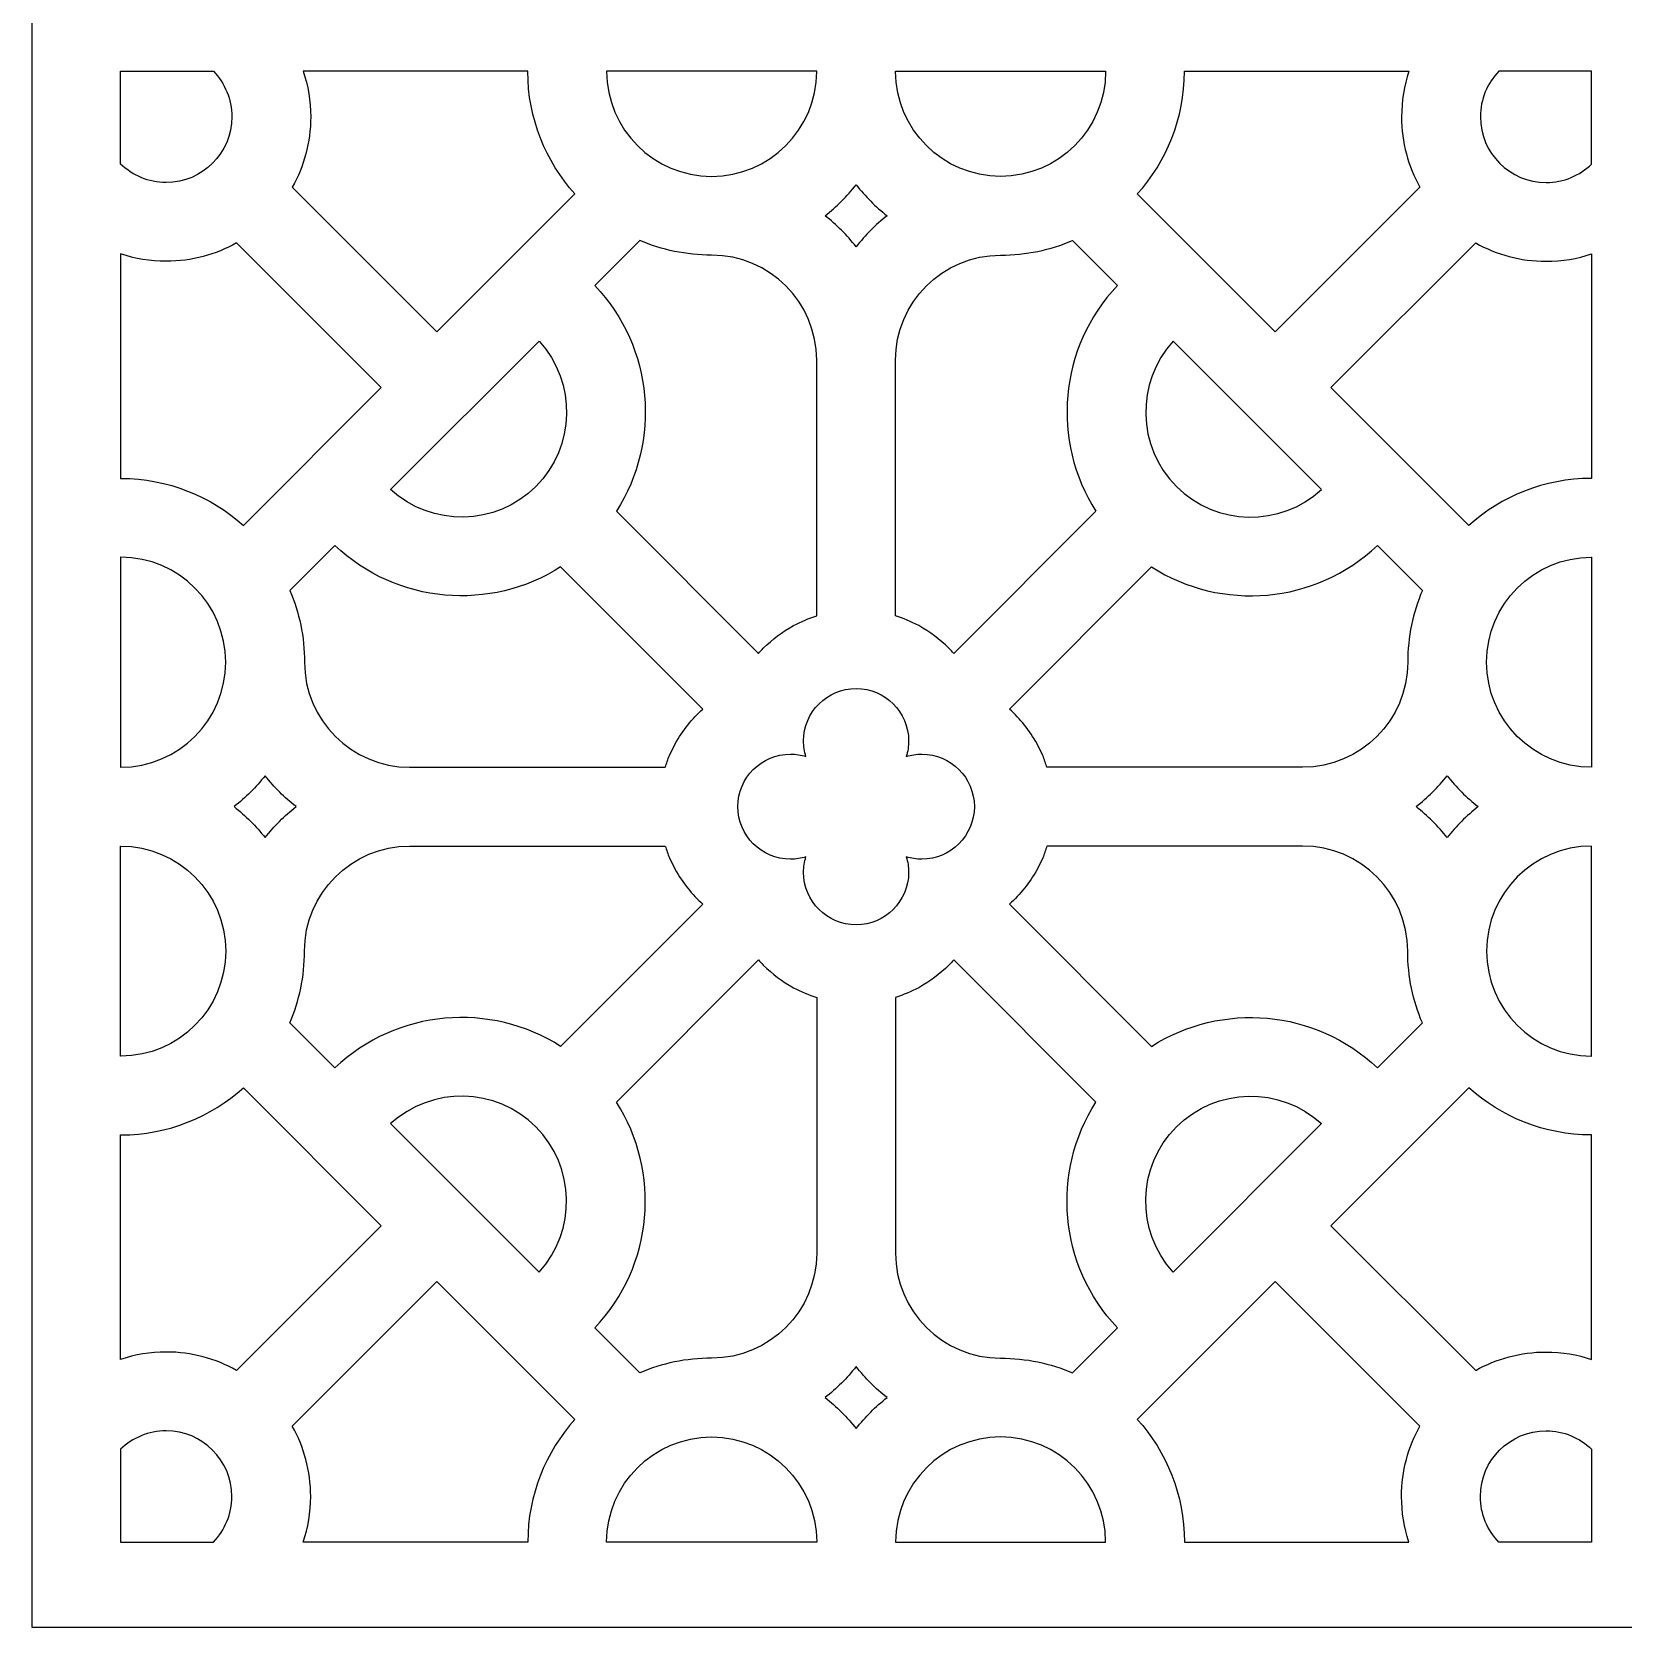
# Model space of a CAD drawing. Header units: centimetres. Extents: x -27 to -1.5, y 2.5 to 9.
# Drawn here: x -26.999 to -23.749, y 2.484 to 5.742 of the extents above; entities that cross this region are included whole.
import ezdxf

# ---------------------------------------------------------------- set-up
doc = ezdxf.new("R2010")
doc.units = ezdxf.units.CM
doc.header["$MEASUREMENT"] = 0
doc.layers.add('layer 1', color=7, linetype='Continuous')

msp = doc.modelspace()

# ---------------------------------------------------------------- linework, layer by layer
at = {"layer": 'layer 1', "color": 250}
for points, knots in [([(-26.99914, 2.48403), (-26.99914, 2.48403), (-26.99914, 9.00077), (-26.99914, 9.00077), (-26.99914, 9.00077), (-26.99914, 9.00077), (-1.49953, 9.00077), (-1.49953, 9.00077), (-1.49953, 9.00077), (-1.49953, 9.00077), (-1.49953, 2.48403), (-1.49953, 2.48403), (-1.49953, 2.48403), (-1.49953, 2.48403), (-26.99914, 2.48403), (-26.99914, 2.48403)], [0, 0, 0, 0, 0.2, 0.2, 0.2, 0.2, 0.4, 0.4, 0.4, 0.4, 0.6, 0.6, 0.6, 0.6, 1, 1, 1, 1]), ([(-26.81791, 5.47246), (-26.79377, 5.44915), (-26.76094, 5.43477), (-26.72487, 5.43477), (-26.72487, 5.43477), (-26.651, 5.43477), (-26.59076, 5.49502), (-26.59076, 5.56889), (-26.59076, 5.56889), (-26.59076, 5.60496), (-26.60513, 5.63779), (-26.62844, 5.66193), (-26.62844, 5.66193), (-26.62844, 5.66193), (-26.81791, 5.66193), (-26.81791, 5.66193), (-26.81791, 5.66193), (-26.81791, 5.66193), (-26.81791, 5.47246), (-26.81791, 5.47246)], [0, 0, 0, 0, 0.1666667, 0.1666667, 0.1666667, 0.1666667, 0.3333333, 0.3333333, 0.3333333, 0.3333333, 0.5, 0.5, 0.5, 0.5, 0.6666667, 0.6666667, 0.6666667, 0.6666667, 1, 1, 1, 1]), ([(-25.98641, 5.66193), (-25.98641, 5.66183), (-25.98641, 5.66173), (-25.98641, 5.66163), (-25.98641, 5.66163), (-25.98633, 5.5656), (-25.94988, 5.47782), (-25.89015, 5.41134), (-25.89015, 5.41134), (-25.89015, 5.41134), (-26.17184, 5.12965), (-26.17184, 5.12965), (-26.17184, 5.12965), (-26.17184, 5.12965), (-26.46735, 5.42517), (-26.46735, 5.42517), (-26.46735, 5.42517), (-26.44347, 5.46773), (-26.42982, 5.51677), (-26.42982, 5.56889), (-26.42982, 5.56889), (-26.42982, 5.60137), (-26.43513, 5.63266), (-26.44491, 5.66193), (-26.44491, 5.66193), (-26.44491, 5.66193), (-25.98641, 5.66193), (-25.98641, 5.66193)], [0, 0, 0, 0, 0.125, 0.125, 0.125, 0.125, 0.25, 0.25, 0.25, 0.25, 0.375, 0.375, 0.375, 0.375, 0.5, 0.5, 0.5, 0.5, 0.625, 0.625, 0.625, 0.625, 0.75, 0.75, 0.75, 0.75, 1, 1, 1, 1]), ([(-25.39632, 5.66193), (-25.39632, 5.66171), (-25.39633, 5.66148), (-25.39633, 5.66126), (-25.39633, 5.66126), (-25.39669, 5.54338), (-25.49294, 5.44735), (-25.6109, 5.44735), (-25.6109, 5.44735), (-25.72895, 5.44735), (-25.82525, 5.54353), (-25.82547, 5.66153), (-25.82547, 5.66153), (-25.82547, 5.66167), (-25.82548, 5.6618), (-25.82548, 5.66193), (-25.82548, 5.66193), (-25.82548, 5.66193), (-25.39632, 5.66193), (-25.39632, 5.66193)], [0, 0, 0, 0, 0.1666667, 0.1666667, 0.1666667, 0.1666667, 0.3333333, 0.3333333, 0.3333333, 0.3333333, 0.5, 0.5, 0.5, 0.5, 0.6666667, 0.6666667, 0.6666667, 0.6666667, 1, 1, 1, 1]), ([(-25.23539, 5.66193), (-25.23539, 5.66171), (-25.23538, 5.66148), (-25.23538, 5.66126), (-25.23538, 5.66126), (-25.23502, 5.54338), (-25.13877, 5.44735), (-25.02081, 5.44735), (-25.02081, 5.44735), (-24.90276, 5.44735), (-24.80645, 5.54353), (-24.80623, 5.66153), (-24.80623, 5.66153), (-24.80623, 5.66167), (-24.80623, 5.6618), (-24.80623, 5.66193), (-24.80623, 5.66193), (-24.80623, 5.66193), (-25.23539, 5.66193), (-25.23539, 5.66193)], [0, 0, 0, 0, 0.1666667, 0.1666667, 0.1666667, 0.1666667, 0.3333333, 0.3333333, 0.3333333, 0.3333333, 0.5, 0.5, 0.5, 0.5, 0.6666667, 0.6666667, 0.6666667, 0.6666667, 1, 1, 1, 1]), ([(-24.64529, 5.66193), (-24.64529, 5.66183), (-24.6453, 5.66173), (-24.6453, 5.66163), (-24.6453, 5.66163), (-24.64537, 5.5656), (-24.68182, 5.47782), (-24.74156, 5.41134), (-24.74156, 5.41134), (-24.74156, 5.41134), (-24.45987, 5.12965), (-24.45987, 5.12965), (-24.45987, 5.12965), (-24.45987, 5.12965), (-24.16436, 5.42517), (-24.16436, 5.42517), (-24.16436, 5.42517), (-24.18824, 5.46773), (-24.20189, 5.51677), (-24.20189, 5.56889), (-24.20189, 5.56889), (-24.20189, 5.60137), (-24.19657, 5.63266), (-24.1868, 5.66193), (-24.1868, 5.66193), (-24.1868, 5.66193), (-24.64529, 5.66193), (-24.64529, 5.66193)], [0, 0, 0, 0, 0.125, 0.125, 0.125, 0.125, 0.25, 0.25, 0.25, 0.25, 0.375, 0.375, 0.375, 0.375, 0.5, 0.5, 0.5, 0.5, 0.625, 0.625, 0.625, 0.625, 0.75, 0.75, 0.75, 0.75, 1, 1, 1, 1]), ([(-23.81379, 5.47246), (-23.83794, 5.44915), (-23.87076, 5.43477), (-23.90684, 5.43477), (-23.90684, 5.43477), (-23.98071, 5.43477), (-24.04095, 5.49502), (-24.04095, 5.56889), (-24.04095, 5.56889), (-24.04095, 5.60496), (-24.02657, 5.63779), (-24.00326, 5.66193), (-24.00326, 5.66193), (-24.00326, 5.66193), (-23.81379, 5.66193), (-23.81379, 5.66193), (-23.81379, 5.66193), (-23.81379, 5.66193), (-23.81379, 5.47246), (-23.81379, 5.47246)], [0, 0, 0, 0, 0.1666667, 0.1666667, 0.1666667, 0.1666667, 0.3333333, 0.3333333, 0.3333333, 0.3333333, 0.5, 0.5, 0.5, 0.5, 0.6666667, 0.6666667, 0.6666667, 0.6666667, 1, 1, 1, 1]), ([(-25.31585, 5.30367), (-25.31585, 5.30367), (-25.31585, 5.30367), (-25.31585, 5.30367), (-25.31585, 5.30367), (-25.31585, 5.30367), (-25.31585, 5.30367), (-25.31585, 5.30367), (-25.31585, 5.30367), (-25.31585, 5.30367), (-25.31585, 5.30367), (-25.31585, 5.30367), (-25.31585, 5.30367), (-25.29735, 5.32715), (-25.27613, 5.34839), (-25.25265, 5.36689), (-25.25265, 5.36689), (-25.27613, 5.38538), (-25.29735, 5.40662), (-25.31585, 5.4301), (-25.31585, 5.4301), (-25.31585, 5.4301), (-25.31585, 5.4301), (-25.31585, 5.4301), (-25.31585, 5.4301), (-25.31585, 5.4301), (-25.31585, 5.4301), (-25.31585, 5.4301), (-25.31585, 5.4301), (-25.31585, 5.4301), (-25.31585, 5.4301), (-25.31585, 5.4301), (-25.31585, 5.4301), (-25.31585, 5.4301), (-25.31585, 5.4301), (-25.31585, 5.4301), (-25.31585, 5.4301), (-25.33435, 5.40662), (-25.35558, 5.38538), (-25.37906, 5.36689), (-25.37906, 5.36689), (-25.35558, 5.34839), (-25.33436, 5.32715), (-25.31585, 5.30367), (-25.31585, 5.30367), (-25.31585, 5.30367), (-25.31585, 5.30367), (-25.31585, 5.30367)], [0, 0, 0, 0, 0.0769231, 0.0769231, 0.0769231, 0.0769231, 0.1538462, 0.1538462, 0.1538462, 0.1538462, 0.2307692, 0.2307692, 0.2307692, 0.2307692, 0.3076923, 0.3076923, 0.3076923, 0.3076923, 0.3846154, 0.3846154, 0.3846154, 0.3846154, 0.4615385, 0.4615385, 0.4615385, 0.4615385, 0.5384615, 0.5384615, 0.5384615, 0.5384615, 0.6153846, 0.6153846, 0.6153846, 0.6153846, 0.6923077, 0.6923077, 0.6923077, 0.6923077, 0.7692308, 0.7692308, 0.7692308, 0.7692308, 0.8461538, 0.8461538, 0.8461538, 0.8461538, 1, 1, 1, 1]), ([(-26.58115, 5.31137), (-26.58115, 5.31137), (-26.28564, 5.01586), (-26.28564, 5.01586), (-26.28564, 5.01586), (-26.28564, 5.01586), (-26.56733, 4.73417), (-26.56733, 4.73417), (-26.56733, 4.73417), (-26.6337, 4.7938), (-26.7213, 4.83023), (-26.81714, 4.83042), (-26.81714, 4.83042), (-26.8174, 4.83042), (-26.81766, 4.83043), (-26.81791, 4.83043), (-26.81791, 4.83043), (-26.81791, 4.83043), (-26.81791, 5.28893), (-26.81791, 5.28893), (-26.81791, 5.28893), (-26.78864, 5.27915), (-26.75736, 5.27384), (-26.72487, 5.27384), (-26.72487, 5.27384), (-26.67275, 5.27384), (-26.62372, 5.28749), (-26.58115, 5.31137)], [0, 0, 0, 0, 0.125, 0.125, 0.125, 0.125, 0.25, 0.25, 0.25, 0.25, 0.375, 0.375, 0.375, 0.375, 0.5, 0.5, 0.5, 0.5, 0.625, 0.625, 0.625, 0.625, 0.75, 0.75, 0.75, 0.75, 1, 1, 1, 1]), ([(-25.51522, 4.47303), (-25.51522, 4.47303), (-25.80547, 4.76329), (-25.80547, 4.76329), (-25.80547, 4.76329), (-25.71424, 4.90592), (-25.7289, 5.09754), (-25.8495, 5.2244), (-25.8495, 5.2244), (-25.8495, 5.2244), (-25.75757, 5.31633), (-25.75757, 5.31633), (-25.75757, 5.31633), (-25.71247, 5.29708), (-25.66289, 5.28642), (-25.6109, 5.28642), (-25.6109, 5.28642), (-25.6109, 5.28642), (-25.6109, 5.28642), (-25.6109, 5.28642), (-25.6109, 5.28642), (-25.6109, 5.28642), (-25.6109, 5.28641), (-25.6109, 5.28641), (-25.6109, 5.28641), (-25.49271, 5.28641), (-25.39632, 5.19002), (-25.39632, 5.07183), (-25.39632, 5.07183), (-25.39632, 5.07183), (-25.39632, 4.54948), (-25.39632, 4.54948), (-25.39632, 4.54948), (-25.41229, 4.54445), (-25.42783, 4.53796), (-25.44389, 4.52971), (-25.44389, 4.52971), (-25.46699, 4.5164), (-25.4862, 4.50206), (-25.50549, 4.48365), (-25.50549, 4.48365), (-25.50886, 4.48011), (-25.5121, 4.47658), (-25.51522, 4.47303)], [0, 0, 0, 0, 0.0833333, 0.0833333, 0.0833333, 0.0833333, 0.1666667, 0.1666667, 0.1666667, 0.1666667, 0.25, 0.25, 0.25, 0.25, 0.3333333, 0.3333333, 0.3333333, 0.3333333, 0.4166667, 0.4166667, 0.4166667, 0.4166667, 0.5, 0.5, 0.5, 0.5, 0.5833333, 0.5833333, 0.5833333, 0.5833333, 0.6666667, 0.6666667, 0.6666667, 0.6666667, 0.75, 0.75, 0.75, 0.75, 0.8333333, 0.8333333, 0.8333333, 0.8333333, 1, 1, 1, 1]), ([(-25.11649, 4.47303), (-25.11649, 4.47303), (-24.82623, 4.76329), (-24.82623, 4.76329), (-24.82623, 4.76329), (-24.91746, 4.90592), (-24.9028, 5.09754), (-24.78221, 5.2244), (-24.78221, 5.2244), (-24.78221, 5.2244), (-24.87414, 5.31633), (-24.87414, 5.31633), (-24.87414, 5.31633), (-24.91923, 5.29708), (-24.96882, 5.28642), (-25.02081, 5.28642), (-25.02081, 5.28642), (-25.02081, 5.28642), (-25.02081, 5.28642), (-25.02081, 5.28642), (-25.02081, 5.28642), (-25.02081, 5.28642), (-25.02081, 5.28641), (-25.02081, 5.28641), (-25.02081, 5.28641), (-25.139, 5.28641), (-25.23539, 5.19002), (-25.23539, 5.07183), (-25.23539, 5.07183), (-25.23539, 5.07183), (-25.23539, 4.54948), (-25.23539, 4.54948), (-25.23539, 4.54948), (-25.21942, 4.54445), (-25.20388, 4.53796), (-25.18782, 4.52971), (-25.18782, 4.52971), (-25.16472, 4.5164), (-25.14551, 4.50206), (-25.12622, 4.48365), (-25.12622, 4.48365), (-25.12285, 4.48011), (-25.11961, 4.47658), (-25.11649, 4.47303)], [0, 0, 0, 0, 0.0833333, 0.0833333, 0.0833333, 0.0833333, 0.1666667, 0.1666667, 0.1666667, 0.1666667, 0.25, 0.25, 0.25, 0.25, 0.3333333, 0.3333333, 0.3333333, 0.3333333, 0.4166667, 0.4166667, 0.4166667, 0.4166667, 0.5, 0.5, 0.5, 0.5, 0.5833333, 0.5833333, 0.5833333, 0.5833333, 0.6666667, 0.6666667, 0.6666667, 0.6666667, 0.75, 0.75, 0.75, 0.75, 0.8333333, 0.8333333, 0.8333333, 0.8333333, 1, 1, 1, 1]), ([(-24.05056, 5.31137), (-24.05056, 5.31137), (-24.34607, 5.01586), (-24.34607, 5.01586), (-24.34607, 5.01586), (-24.34607, 5.01586), (-24.06438, 4.73417), (-24.06438, 4.73417), (-24.06438, 4.73417), (-23.99801, 4.7938), (-23.91041, 4.83023), (-23.81456, 4.83042), (-23.81456, 4.83042), (-23.8143, 4.83042), (-23.81405, 4.83043), (-23.81379, 4.83043), (-23.81379, 4.83043), (-23.81379, 4.83043), (-23.81379, 5.28893), (-23.81379, 5.28893), (-23.81379, 5.28893), (-23.84306, 5.27915), (-23.87435, 5.27384), (-23.90684, 5.27384), (-23.90684, 5.27384), (-23.95896, 5.27384), (-24.00799, 5.28749), (-24.05056, 5.31137)], [0, 0, 0, 0, 0.125, 0.125, 0.125, 0.125, 0.25, 0.25, 0.25, 0.25, 0.375, 0.375, 0.375, 0.375, 0.5, 0.5, 0.5, 0.5, 0.625, 0.625, 0.625, 0.625, 0.75, 0.75, 0.75, 0.75, 1, 1, 1, 1]), ([(-26.26651, 4.80739), (-26.1825, 4.73052), (-26.05129, 4.73272), (-25.96999, 4.81401), (-25.96999, 4.81401), (-25.8887, 4.89531), (-25.8865, 5.02651), (-25.96337, 5.11053), (-25.96337, 5.11053), (-25.96337, 5.11053), (-26.26651, 4.80739), (-26.26651, 4.80739)], [0, 0, 0, 0, 0.25, 0.25, 0.25, 0.25, 0.5, 0.5, 0.5, 0.5, 1, 1, 1, 1]), ([(-24.36519, 4.80739), (-24.44921, 4.73052), (-24.58042, 4.73272), (-24.66171, 4.81401), (-24.66171, 4.81401), (-24.74301, 4.89531), (-24.7452, 5.02651), (-24.66833, 5.11053), (-24.66833, 5.11053), (-24.66833, 5.11053), (-24.36519, 4.80739), (-24.36519, 4.80739)], [0, 0, 0, 0, 0.25, 0.25, 0.25, 0.25, 0.5, 0.5, 0.5, 0.5, 1, 1, 1, 1]), ([(-25.91927, 4.64949), (-25.91927, 4.64949), (-25.62891, 4.35913), (-25.62891, 4.35913), (-25.62891, 4.35913), (-25.65143, 4.3388), (-25.66953, 4.31597), (-25.68569, 4.28792), (-25.68569, 4.28792), (-25.68569, 4.28792), (-25.69703, 4.26443), (-25.69703, 4.26443), (-25.69703, 4.26443), (-25.70026, 4.25627), (-25.70309, 4.24828), (-25.70554, 4.24033), (-25.70554, 4.24033), (-25.70554, 4.24033), (-26.22782, 4.24033), (-26.22782, 4.24033), (-26.22782, 4.24033), (-26.346, 4.24033), (-26.4424, 4.33673), (-26.4424, 4.45491), (-26.4424, 4.45491), (-26.4424, 4.45491), (-26.4424, 4.45491), (-26.4424, 4.45491), (-26.4424, 4.45491), (-26.4424, 4.45491), (-26.4424, 4.45492), (-26.4424, 4.45492), (-26.4424, 4.45492), (-26.4424, 4.50691), (-26.45306, 4.55649), (-26.47231, 4.60158), (-26.47231, 4.60158), (-26.47231, 4.60158), (-26.38038, 4.69352), (-26.38038, 4.69352), (-26.38038, 4.69352), (-26.25352, 4.57292), (-26.0619, 4.55826), (-25.91927, 4.64949)], [0, 0, 0, 0, 0.0833333, 0.0833333, 0.0833333, 0.0833333, 0.1666667, 0.1666667, 0.1666667, 0.1666667, 0.25, 0.25, 0.25, 0.25, 0.3333333, 0.3333333, 0.3333333, 0.3333333, 0.4166667, 0.4166667, 0.4166667, 0.4166667, 0.5, 0.5, 0.5, 0.5, 0.5833333, 0.5833333, 0.5833333, 0.5833333, 0.6666667, 0.6666667, 0.6666667, 0.6666667, 0.75, 0.75, 0.75, 0.75, 0.8333333, 0.8333333, 0.8333333, 0.8333333, 1, 1, 1, 1]), ([(-24.71243, 4.64949), (-24.71243, 4.64949), (-25.0028, 4.35913), (-25.0028, 4.35913), (-25.0028, 4.35913), (-24.98028, 4.3388), (-24.96218, 4.31597), (-24.94602, 4.28792), (-24.94602, 4.28792), (-24.94602, 4.28792), (-24.93468, 4.26443), (-24.93468, 4.26443), (-24.93468, 4.26443), (-24.93145, 4.25627), (-24.92862, 4.24828), (-24.92617, 4.24033), (-24.92617, 4.24033), (-24.92617, 4.24033), (-24.40389, 4.24033), (-24.40389, 4.24033), (-24.40389, 4.24033), (-24.2857, 4.24033), (-24.18931, 4.33673), (-24.18931, 4.45491), (-24.18931, 4.45491), (-24.18931, 4.45491), (-24.18931, 4.45491), (-24.18931, 4.45491), (-24.18931, 4.45491), (-24.18931, 4.45491), (-24.18931, 4.45492), (-24.18931, 4.45492), (-24.18931, 4.45492), (-24.18931, 4.50691), (-24.17864, 4.55649), (-24.15939, 4.60158), (-24.15939, 4.60158), (-24.15939, 4.60158), (-24.25132, 4.69352), (-24.25132, 4.69352), (-24.25132, 4.69352), (-24.37818, 4.57292), (-24.5698, 4.55826), (-24.71243, 4.64949)], [0, 0, 0, 0, 0.0833333, 0.0833333, 0.0833333, 0.0833333, 0.1666667, 0.1666667, 0.1666667, 0.1666667, 0.25, 0.25, 0.25, 0.25, 0.3333333, 0.3333333, 0.3333333, 0.3333333, 0.4166667, 0.4166667, 0.4166667, 0.4166667, 0.5, 0.5, 0.5, 0.5, 0.5833333, 0.5833333, 0.5833333, 0.5833333, 0.6666667, 0.6666667, 0.6666667, 0.6666667, 0.75, 0.75, 0.75, 0.75, 0.8333333, 0.8333333, 0.8333333, 0.8333333, 1, 1, 1, 1]), ([(-26.81791, 4.66949), (-26.81769, 4.66949), (-26.81747, 4.66949), (-26.81724, 4.66949), (-26.81724, 4.66949), (-26.69936, 4.66912), (-26.60333, 4.57288), (-26.60333, 4.45492), (-26.60333, 4.45492), (-26.60333, 4.33686), (-26.69951, 4.24056), (-26.81751, 4.24034), (-26.81751, 4.24034), (-26.81765, 4.24034), (-26.81778, 4.24034), (-26.81791, 4.24034), (-26.81791, 4.24034), (-26.81791, 4.24034), (-26.81791, 4.66949), (-26.81791, 4.66949)], [0, 0, 0, 0, 0.1666667, 0.1666667, 0.1666667, 0.1666667, 0.3333333, 0.3333333, 0.3333333, 0.3333333, 0.5, 0.5, 0.5, 0.5, 0.6666667, 0.6666667, 0.6666667, 0.6666667, 1, 1, 1, 1]), ([(-23.81379, 4.66949), (-23.81402, 4.66949), (-23.81424, 4.66949), (-23.81446, 4.66949), (-23.81446, 4.66949), (-23.93234, 4.66912), (-24.02837, 4.57288), (-24.02837, 4.45492), (-24.02837, 4.45492), (-24.02837, 4.33686), (-23.9322, 4.24056), (-23.81419, 4.24034), (-23.81419, 4.24034), (-23.81406, 4.24034), (-23.81392, 4.24034), (-23.81379, 4.24034), (-23.81379, 4.24034), (-23.81379, 4.24034), (-23.81379, 4.66949), (-23.81379, 4.66949)], [0, 0, 0, 0, 0.1666667, 0.1666667, 0.1666667, 0.1666667, 0.3333333, 0.3333333, 0.3333333, 0.3333333, 0.5, 0.5, 0.5, 0.5, 0.6666667, 0.6666667, 0.6666667, 0.6666667, 1, 1, 1, 1]), ([(-25.31585, 3.91844), (-25.25676, 3.91844), (-25.20856, 3.96664), (-25.20856, 4.02573), (-25.20856, 4.02573), (-25.20856, 4.03673), (-25.21024, 4.04735), (-25.21334, 4.05735), (-25.21334, 4.05735), (-25.20333, 4.05425), (-25.19271, 4.05258), (-25.18171, 4.05258), (-25.18171, 4.05258), (-25.12262, 4.05258), (-25.07442, 4.10077), (-25.07442, 4.15987), (-25.07442, 4.15987), (-25.07442, 4.15987), (-25.07442, 4.15987), (-25.07442, 4.15987), (-25.07442, 4.15987), (-25.07442, 4.15987), (-25.07442, 4.15987), (-25.07442, 4.15987), (-25.07442, 4.15987), (-25.07442, 4.15987), (-25.07442, 4.15988), (-25.07442, 4.15988), (-25.07442, 4.15988), (-25.07442, 4.21897), (-25.12262, 4.26717), (-25.18171, 4.26717), (-25.18171, 4.26717), (-25.19271, 4.26717), (-25.20333, 4.26549), (-25.21334, 4.26239), (-25.21334, 4.26239), (-25.21024, 4.2724), (-25.20856, 4.28302), (-25.20856, 4.29401), (-25.20856, 4.29401), (-25.20856, 4.3531), (-25.25676, 4.4013), (-25.31585, 4.4013), (-25.31585, 4.4013), (-25.31585, 4.4013), (-25.31585, 4.4013), (-25.31585, 4.4013), (-25.31585, 4.4013), (-25.37494, 4.4013), (-25.42314, 4.3531), (-25.42314, 4.29401), (-25.42314, 4.29401), (-25.42314, 4.28302), (-25.42147, 4.2724), (-25.41837, 4.26239), (-25.41837, 4.26239), (-25.42837, 4.26549), (-25.439, 4.26717), (-25.44999, 4.26717), (-25.44999, 4.26717), (-25.50909, 4.26717), (-25.55728, 4.21897), (-25.55728, 4.15988), (-25.55728, 4.15988), (-25.55728, 4.15988), (-25.55728, 4.15987), (-25.55728, 4.15987), (-25.55728, 4.15987), (-25.55728, 4.15987), (-25.55728, 4.15987), (-25.55728, 4.15987), (-25.55728, 4.15987), (-25.55728, 4.15987), (-25.55728, 4.15987), (-25.55728, 4.15987), (-25.55728, 4.15987), (-25.55728, 4.10077), (-25.50909, 4.05258), (-25.44999, 4.05258), (-25.44999, 4.05258), (-25.439, 4.05258), (-25.42837, 4.05425), (-25.41837, 4.05735), (-25.41837, 4.05735), (-25.42147, 4.04735), (-25.42314, 4.03673), (-25.42314, 4.02573), (-25.42314, 4.02573), (-25.42314, 3.96664), (-25.37494, 3.91844), (-25.31585, 3.91844), (-25.31585, 3.91844), (-25.31585, 3.91844), (-25.31585, 3.91844), (-25.31585, 3.91844)], [0, 0, 0, 0, 0.04, 0.04, 0.04, 0.04, 0.08, 0.08, 0.08, 0.08, 0.12, 0.12, 0.12, 0.12, 0.16, 0.16, 0.16, 0.16, 0.2, 0.2, 0.2, 0.2, 0.24, 0.24, 0.24, 0.24, 0.28, 0.28, 0.28, 0.28, 0.32, 0.32, 0.32, 0.32, 0.36, 0.36, 0.36, 0.36, 0.4, 0.4, 0.4, 0.4, 0.44, 0.44, 0.44, 0.44, 0.48, 0.48, 0.48, 0.48, 0.52, 0.52, 0.52, 0.52, 0.56, 0.56, 0.56, 0.56, 0.6, 0.6, 0.6, 0.6, 0.64, 0.64, 0.64, 0.64, 0.68, 0.68, 0.68, 0.68, 0.72, 0.72, 0.72, 0.72, 0.76, 0.76, 0.76, 0.76, 0.8, 0.8, 0.8, 0.8, 0.84, 0.84, 0.84, 0.84, 0.88, 0.88, 0.88, 0.88, 0.92, 0.92, 0.92, 0.92, 1, 1, 1, 1]), ([(-26.58607, 4.15987), (-26.58607, 4.15987), (-26.58607, 4.15987), (-26.58607, 4.15987), (-26.58607, 4.15987), (-26.58607, 4.15987), (-26.58607, 4.15987), (-26.58607, 4.15987), (-26.58607, 4.15987), (-26.58607, 4.15987), (-26.58607, 4.15987), (-26.58607, 4.15987), (-26.58607, 4.15987), (-26.5626, 4.17837), (-26.54136, 4.1996), (-26.52286, 4.22307), (-26.52286, 4.22307), (-26.50437, 4.1996), (-26.48314, 4.17837), (-26.45967, 4.15987), (-26.45967, 4.15987), (-26.45967, 4.15987), (-26.45966, 4.15987), (-26.45966, 4.15987), (-26.45966, 4.15987), (-26.45966, 4.15987), (-26.45966, 4.15987), (-26.45966, 4.15987), (-26.45966, 4.15987), (-26.45966, 4.15987), (-26.45966, 4.15987), (-26.45966, 4.15987), (-26.45966, 4.15987), (-26.45966, 4.15987), (-26.45967, 4.15987), (-26.45967, 4.15987), (-26.45967, 4.15987), (-26.48314, 4.14137), (-26.50437, 4.12015), (-26.52286, 4.09667), (-26.52286, 4.09667), (-26.54136, 4.12015), (-26.5626, 4.14137), (-26.58607, 4.15987), (-26.58607, 4.15987), (-26.58607, 4.15987), (-26.58607, 4.15987), (-26.58607, 4.15987)], [0, 0, 0, 0, 0.0769231, 0.0769231, 0.0769231, 0.0769231, 0.1538462, 0.1538462, 0.1538462, 0.1538462, 0.2307692, 0.2307692, 0.2307692, 0.2307692, 0.3076923, 0.3076923, 0.3076923, 0.3076923, 0.3846154, 0.3846154, 0.3846154, 0.3846154, 0.4615385, 0.4615385, 0.4615385, 0.4615385, 0.5384615, 0.5384615, 0.5384615, 0.5384615, 0.6153846, 0.6153846, 0.6153846, 0.6153846, 0.6923077, 0.6923077, 0.6923077, 0.6923077, 0.7692308, 0.7692308, 0.7692308, 0.7692308, 0.8461538, 0.8461538, 0.8461538, 0.8461538, 1, 1, 1, 1]), ([(-24.04563, 4.15987), (-24.04563, 4.15987), (-24.04563, 4.15987), (-24.04563, 4.15987), (-24.04563, 4.15987), (-24.04563, 4.15987), (-24.04563, 4.15987), (-24.04563, 4.15987), (-24.04563, 4.15987), (-24.04563, 4.15987), (-24.04563, 4.15987), (-24.04563, 4.15987), (-24.04563, 4.15987), (-24.06911, 4.17837), (-24.09034, 4.1996), (-24.10884, 4.22307), (-24.10884, 4.22307), (-24.12734, 4.1996), (-24.14857, 4.17837), (-24.17204, 4.15987), (-24.17204, 4.15987), (-24.17204, 4.15987), (-24.17204, 4.15987), (-24.17204, 4.15987), (-24.17204, 4.15987), (-24.17204, 4.15987), (-24.17204, 4.15987), (-24.17204, 4.15987), (-24.17204, 4.15987), (-24.17204, 4.15987), (-24.17204, 4.15987), (-24.17204, 4.15987), (-24.17204, 4.15987), (-24.17204, 4.15987), (-24.17204, 4.15987), (-24.17204, 4.15987), (-24.17204, 4.15987), (-24.14857, 4.14137), (-24.12734, 4.12015), (-24.10884, 4.09667), (-24.10884, 4.09667), (-24.09034, 4.12015), (-24.06911, 4.14137), (-24.04563, 4.15987), (-24.04563, 4.15987), (-24.04563, 4.15987), (-24.04563, 4.15987), (-24.04563, 4.15987)], [0, 0, 0, 0, 0.0769231, 0.0769231, 0.0769231, 0.0769231, 0.1538462, 0.1538462, 0.1538462, 0.1538462, 0.2307692, 0.2307692, 0.2307692, 0.2307692, 0.3076923, 0.3076923, 0.3076923, 0.3076923, 0.3846154, 0.3846154, 0.3846154, 0.3846154, 0.4615385, 0.4615385, 0.4615385, 0.4615385, 0.5384615, 0.5384615, 0.5384615, 0.5384615, 0.6153846, 0.6153846, 0.6153846, 0.6153846, 0.6923077, 0.6923077, 0.6923077, 0.6923077, 0.7692308, 0.7692308, 0.7692308, 0.7692308, 0.8461538, 0.8461538, 0.8461538, 0.8461538, 1, 1, 1, 1]), ([(-26.81791, 3.65025), (-26.81769, 3.65025), (-26.81747, 3.65026), (-26.81724, 3.65026), (-26.81724, 3.65026), (-26.69936, 3.65062), (-26.60333, 3.74686), (-26.60333, 3.86483), (-26.60333, 3.86483), (-26.60333, 3.98288), (-26.69951, 4.07918), (-26.81751, 4.0794), (-26.81751, 4.0794), (-26.81765, 4.0794), (-26.81778, 4.07941), (-26.81791, 4.07941), (-26.81791, 4.07941), (-26.81791, 4.07941), (-26.81791, 3.65025), (-26.81791, 3.65025)], [0, 0, 0, 0, 0.1666667, 0.1666667, 0.1666667, 0.1666667, 0.3333333, 0.3333333, 0.3333333, 0.3333333, 0.5, 0.5, 0.5, 0.5, 0.6666667, 0.6666667, 0.6666667, 0.6666667, 1, 1, 1, 1]), ([(-25.91927, 3.67025), (-25.91927, 3.67025), (-25.62891, 3.96062), (-25.62891, 3.96062), (-25.62891, 3.96062), (-25.65143, 3.98094), (-25.66953, 4.00378), (-25.68569, 4.03183), (-25.68569, 4.03183), (-25.68569, 4.03183), (-25.69703, 4.05531), (-25.69703, 4.05531), (-25.69703, 4.05531), (-25.70026, 4.06347), (-25.70309, 4.07146), (-25.70554, 4.07941), (-25.70554, 4.07941), (-25.70554, 4.07941), (-26.22782, 4.07941), (-26.22782, 4.07941), (-26.22782, 4.07941), (-26.346, 4.07941), (-26.4424, 3.98301), (-26.4424, 3.86483), (-26.4424, 3.86483), (-26.4424, 3.86483), (-26.4424, 3.86483), (-26.4424, 3.86483), (-26.4424, 3.86483), (-26.4424, 3.86483), (-26.4424, 3.86483), (-26.4424, 3.86483), (-26.4424, 3.86483), (-26.4424, 3.81283), (-26.45306, 3.76325), (-26.47231, 3.71816), (-26.47231, 3.71816), (-26.47231, 3.71816), (-26.38038, 3.62623), (-26.38038, 3.62623), (-26.38038, 3.62623), (-26.25352, 3.74682), (-26.0619, 3.76148), (-25.91927, 3.67025)], [0, 0, 0, 0, 0.0833333, 0.0833333, 0.0833333, 0.0833333, 0.1666667, 0.1666667, 0.1666667, 0.1666667, 0.25, 0.25, 0.25, 0.25, 0.3333333, 0.3333333, 0.3333333, 0.3333333, 0.4166667, 0.4166667, 0.4166667, 0.4166667, 0.5, 0.5, 0.5, 0.5, 0.5833333, 0.5833333, 0.5833333, 0.5833333, 0.6666667, 0.6666667, 0.6666667, 0.6666667, 0.75, 0.75, 0.75, 0.75, 0.8333333, 0.8333333, 0.8333333, 0.8333333, 1, 1, 1, 1]), ([(-24.71243, 3.67025), (-24.71243, 3.67025), (-25.0028, 3.96062), (-25.0028, 3.96062), (-25.0028, 3.96062), (-24.98028, 3.98094), (-24.96218, 4.00378), (-24.94602, 4.03183), (-24.94602, 4.03183), (-24.94602, 4.03183), (-24.93468, 4.05531), (-24.93468, 4.05531), (-24.93468, 4.05531), (-24.93145, 4.06347), (-24.92862, 4.07146), (-24.92617, 4.07941), (-24.92617, 4.07941), (-24.92617, 4.07941), (-24.40389, 4.07941), (-24.40389, 4.07941), (-24.40389, 4.07941), (-24.2857, 4.07941), (-24.18931, 3.98301), (-24.18931, 3.86483), (-24.18931, 3.86483), (-24.18931, 3.86483), (-24.18931, 3.86483), (-24.18931, 3.86483), (-24.18931, 3.86483), (-24.18931, 3.86483), (-24.18931, 3.86483), (-24.18931, 3.86483), (-24.18931, 3.86483), (-24.18931, 3.81283), (-24.17864, 3.76325), (-24.15939, 3.71816), (-24.15939, 3.71816), (-24.15939, 3.71816), (-24.25132, 3.62623), (-24.25132, 3.62623), (-24.25132, 3.62623), (-24.37818, 3.74682), (-24.5698, 3.76148), (-24.71243, 3.67025)], [0, 0, 0, 0, 0.0833333, 0.0833333, 0.0833333, 0.0833333, 0.1666667, 0.1666667, 0.1666667, 0.1666667, 0.25, 0.25, 0.25, 0.25, 0.3333333, 0.3333333, 0.3333333, 0.3333333, 0.4166667, 0.4166667, 0.4166667, 0.4166667, 0.5, 0.5, 0.5, 0.5, 0.5833333, 0.5833333, 0.5833333, 0.5833333, 0.6666667, 0.6666667, 0.6666667, 0.6666667, 0.75, 0.75, 0.75, 0.75, 0.8333333, 0.8333333, 0.8333333, 0.8333333, 1, 1, 1, 1]), ([(-23.81379, 3.65025), (-23.81402, 3.65025), (-23.81424, 3.65026), (-23.81446, 3.65026), (-23.81446, 3.65026), (-23.93234, 3.65062), (-24.02837, 3.74686), (-24.02837, 3.86483), (-24.02837, 3.86483), (-24.02837, 3.98288), (-23.9322, 4.07918), (-23.81419, 4.0794), (-23.81419, 4.0794), (-23.81406, 4.0794), (-23.81392, 4.07941), (-23.81379, 4.07941), (-23.81379, 4.07941), (-23.81379, 4.07941), (-23.81379, 3.65025), (-23.81379, 3.65025)], [0, 0, 0, 0, 0.1666667, 0.1666667, 0.1666667, 0.1666667, 0.3333333, 0.3333333, 0.3333333, 0.3333333, 0.5, 0.5, 0.5, 0.5, 0.6666667, 0.6666667, 0.6666667, 0.6666667, 1, 1, 1, 1]), ([(-25.51522, 3.84671), (-25.51522, 3.84671), (-25.80547, 3.55645), (-25.80547, 3.55645), (-25.80547, 3.55645), (-25.71424, 3.41382), (-25.7289, 3.2222), (-25.8495, 3.09534), (-25.8495, 3.09534), (-25.8495, 3.09534), (-25.75757, 3.00341), (-25.75757, 3.00341), (-25.75757, 3.00341), (-25.71247, 3.02266), (-25.66289, 3.03332), (-25.6109, 3.03332), (-25.6109, 3.03332), (-25.6109, 3.03332), (-25.6109, 3.03332), (-25.6109, 3.03332), (-25.6109, 3.03332), (-25.6109, 3.03332), (-25.6109, 3.03333), (-25.6109, 3.03333), (-25.6109, 3.03333), (-25.49271, 3.03333), (-25.39632, 3.12972), (-25.39632, 3.24791), (-25.39632, 3.24791), (-25.39632, 3.24791), (-25.39632, 3.77027), (-25.39632, 3.77027), (-25.39632, 3.77027), (-25.41229, 3.7753), (-25.42783, 3.78179), (-25.44389, 3.79003), (-25.44389, 3.79003), (-25.46699, 3.80334), (-25.4862, 3.81768), (-25.50549, 3.8361), (-25.50549, 3.8361), (-25.50886, 3.83963), (-25.5121, 3.84316), (-25.51522, 3.84671)], [0, 0, 0, 0, 0.0833333, 0.0833333, 0.0833333, 0.0833333, 0.1666667, 0.1666667, 0.1666667, 0.1666667, 0.25, 0.25, 0.25, 0.25, 0.3333333, 0.3333333, 0.3333333, 0.3333333, 0.4166667, 0.4166667, 0.4166667, 0.4166667, 0.5, 0.5, 0.5, 0.5, 0.5833333, 0.5833333, 0.5833333, 0.5833333, 0.6666667, 0.6666667, 0.6666667, 0.6666667, 0.75, 0.75, 0.75, 0.75, 0.8333333, 0.8333333, 0.8333333, 0.8333333, 1, 1, 1, 1]), ([(-25.11649, 3.84671), (-25.11649, 3.84671), (-24.82623, 3.55645), (-24.82623, 3.55645), (-24.82623, 3.55645), (-24.91746, 3.41382), (-24.9028, 3.2222), (-24.78221, 3.09534), (-24.78221, 3.09534), (-24.78221, 3.09534), (-24.87414, 3.00341), (-24.87414, 3.00341), (-24.87414, 3.00341), (-24.91923, 3.02266), (-24.96882, 3.03332), (-25.02081, 3.03332), (-25.02081, 3.03332), (-25.02081, 3.03332), (-25.02081, 3.03332), (-25.02081, 3.03332), (-25.02081, 3.03332), (-25.02081, 3.03332), (-25.02081, 3.03333), (-25.02081, 3.03333), (-25.02081, 3.03333), (-25.139, 3.03333), (-25.23539, 3.12972), (-25.23539, 3.24791), (-25.23539, 3.24791), (-25.23539, 3.24791), (-25.23539, 3.77027), (-25.23539, 3.77027), (-25.23539, 3.77027), (-25.21942, 3.7753), (-25.20388, 3.78179), (-25.18782, 3.79003), (-25.18782, 3.79003), (-25.16472, 3.80334), (-25.14551, 3.81768), (-25.12622, 3.8361), (-25.12622, 3.8361), (-25.12285, 3.83963), (-25.11961, 3.84316), (-25.11649, 3.84671)], [0, 0, 0, 0, 0.0833333, 0.0833333, 0.0833333, 0.0833333, 0.1666667, 0.1666667, 0.1666667, 0.1666667, 0.25, 0.25, 0.25, 0.25, 0.3333333, 0.3333333, 0.3333333, 0.3333333, 0.4166667, 0.4166667, 0.4166667, 0.4166667, 0.5, 0.5, 0.5, 0.5, 0.5833333, 0.5833333, 0.5833333, 0.5833333, 0.6666667, 0.6666667, 0.6666667, 0.6666667, 0.75, 0.75, 0.75, 0.75, 0.8333333, 0.8333333, 0.8333333, 0.8333333, 1, 1, 1, 1]), ([(-26.58115, 3.00837), (-26.58115, 3.00837), (-26.28564, 3.30389), (-26.28564, 3.30389), (-26.28564, 3.30389), (-26.28564, 3.30389), (-26.56733, 3.58558), (-26.56733, 3.58558), (-26.56733, 3.58558), (-26.6337, 3.52595), (-26.7213, 3.48952), (-26.81714, 3.48932), (-26.81714, 3.48932), (-26.8174, 3.48932), (-26.81766, 3.48931), (-26.81791, 3.48931), (-26.81791, 3.48931), (-26.81791, 3.48931), (-26.81791, 3.03082), (-26.81791, 3.03082), (-26.81791, 3.03082), (-26.78864, 3.04059), (-26.75736, 3.04591), (-26.72487, 3.04591), (-26.72487, 3.04591), (-26.67275, 3.04591), (-26.62372, 3.03226), (-26.58115, 3.00837)], [0, 0, 0, 0, 0.125, 0.125, 0.125, 0.125, 0.25, 0.25, 0.25, 0.25, 0.375, 0.375, 0.375, 0.375, 0.5, 0.5, 0.5, 0.5, 0.625, 0.625, 0.625, 0.625, 0.75, 0.75, 0.75, 0.75, 1, 1, 1, 1]), ([(-26.26651, 3.51236), (-26.1825, 3.58922), (-26.05129, 3.58702), (-25.96999, 3.50573), (-25.96999, 3.50573), (-25.8887, 3.42443), (-25.8865, 3.29323), (-25.96337, 3.20922), (-25.96337, 3.20922), (-25.96337, 3.20922), (-26.26651, 3.51236), (-26.26651, 3.51236)], [0, 0, 0, 0, 0.25, 0.25, 0.25, 0.25, 0.5, 0.5, 0.5, 0.5, 1, 1, 1, 1]), ([(-24.36519, 3.51236), (-24.44921, 3.58922), (-24.58042, 3.58702), (-24.66171, 3.50573), (-24.66171, 3.50573), (-24.74301, 3.42443), (-24.7452, 3.29323), (-24.66833, 3.20922), (-24.66833, 3.20922), (-24.66833, 3.20922), (-24.36519, 3.51236), (-24.36519, 3.51236)], [0, 0, 0, 0, 0.25, 0.25, 0.25, 0.25, 0.5, 0.5, 0.5, 0.5, 1, 1, 1, 1]), ([(-24.05056, 3.00837), (-24.05056, 3.00837), (-24.34607, 3.30389), (-24.34607, 3.30389), (-24.34607, 3.30389), (-24.34607, 3.30389), (-24.06438, 3.58558), (-24.06438, 3.58558), (-24.06438, 3.58558), (-23.99801, 3.52595), (-23.91041, 3.48952), (-23.81456, 3.48932), (-23.81456, 3.48932), (-23.8143, 3.48932), (-23.81405, 3.48931), (-23.81379, 3.48931), (-23.81379, 3.48931), (-23.81379, 3.48931), (-23.81379, 3.03082), (-23.81379, 3.03082), (-23.81379, 3.03082), (-23.84306, 3.04059), (-23.87435, 3.04591), (-23.90684, 3.04591), (-23.90684, 3.04591), (-23.95896, 3.04591), (-24.00799, 3.03226), (-24.05056, 3.00837)], [0, 0, 0, 0, 0.125, 0.125, 0.125, 0.125, 0.25, 0.25, 0.25, 0.25, 0.375, 0.375, 0.375, 0.375, 0.5, 0.5, 0.5, 0.5, 0.625, 0.625, 0.625, 0.625, 0.75, 0.75, 0.75, 0.75, 1, 1, 1, 1]), ([(-25.98641, 2.65781), (-25.98641, 2.65791), (-25.98641, 2.65801), (-25.98641, 2.65811), (-25.98641, 2.65811), (-25.98633, 2.75414), (-25.94988, 2.84192), (-25.89015, 2.9084), (-25.89015, 2.9084), (-25.89015, 2.9084), (-26.17184, 3.19009), (-26.17184, 3.19009), (-26.17184, 3.19009), (-26.17184, 3.19009), (-26.46735, 2.89457), (-26.46735, 2.89457), (-26.46735, 2.89457), (-26.44347, 2.85201), (-26.42982, 2.80298), (-26.42982, 2.75086), (-26.42982, 2.75086), (-26.42982, 2.71837), (-26.43513, 2.68708), (-26.44491, 2.65781), (-26.44491, 2.65781), (-26.44491, 2.65781), (-25.98641, 2.65781), (-25.98641, 2.65781)], [0, 0, 0, 0, 0.125, 0.125, 0.125, 0.125, 0.25, 0.25, 0.25, 0.25, 0.375, 0.375, 0.375, 0.375, 0.5, 0.5, 0.5, 0.5, 0.625, 0.625, 0.625, 0.625, 0.75, 0.75, 0.75, 0.75, 1, 1, 1, 1]), ([(-24.64529, 2.65781), (-24.64529, 2.65791), (-24.6453, 2.65801), (-24.6453, 2.65811), (-24.6453, 2.65811), (-24.64537, 2.75414), (-24.68182, 2.84192), (-24.74156, 2.9084), (-24.74156, 2.9084), (-24.74156, 2.9084), (-24.45987, 3.19009), (-24.45987, 3.19009), (-24.45987, 3.19009), (-24.45987, 3.19009), (-24.16436, 2.89457), (-24.16436, 2.89457), (-24.16436, 2.89457), (-24.18824, 2.85201), (-24.20189, 2.80298), (-24.20189, 2.75086), (-24.20189, 2.75086), (-24.20189, 2.71837), (-24.19657, 2.68708), (-24.1868, 2.65781), (-24.1868, 2.65781), (-24.1868, 2.65781), (-24.64529, 2.65781), (-24.64529, 2.65781)], [0, 0, 0, 0, 0.125, 0.125, 0.125, 0.125, 0.25, 0.25, 0.25, 0.25, 0.375, 0.375, 0.375, 0.375, 0.5, 0.5, 0.5, 0.5, 0.625, 0.625, 0.625, 0.625, 0.75, 0.75, 0.75, 0.75, 1, 1, 1, 1]), ([(-25.31585, 3.01608), (-25.31585, 3.01608), (-25.31585, 3.01608), (-25.31585, 3.01608), (-25.31585, 3.01608), (-25.31585, 3.01608), (-25.31585, 3.01608), (-25.31585, 3.01608), (-25.31585, 3.01608), (-25.31585, 3.01608), (-25.31585, 3.01607), (-25.31585, 3.01607), (-25.31585, 3.01607), (-25.29735, 2.9926), (-25.27613, 2.97136), (-25.25265, 2.95286), (-25.25265, 2.95286), (-25.27613, 2.93436), (-25.29735, 2.91312), (-25.31585, 2.88964), (-25.31585, 2.88964), (-25.31585, 2.88964), (-25.31585, 2.88964), (-25.31585, 2.88964), (-25.31585, 2.88964), (-25.31585, 2.88964), (-25.31585, 2.88964), (-25.31585, 2.88964), (-25.31585, 2.88964), (-25.31585, 2.88964), (-25.31585, 2.88964), (-25.31585, 2.88964), (-25.31585, 2.88964), (-25.31585, 2.88964), (-25.31585, 2.88964), (-25.31585, 2.88964), (-25.31585, 2.88964), (-25.33435, 2.91312), (-25.35558, 2.93436), (-25.37906, 2.95286), (-25.37906, 2.95286), (-25.35558, 2.97136), (-25.33436, 2.9926), (-25.31585, 3.01607), (-25.31585, 3.01607), (-25.31585, 3.01607), (-25.31585, 3.01608), (-25.31585, 3.01608)], [0, 0, 0, 0, 0.0769231, 0.0769231, 0.0769231, 0.0769231, 0.1538462, 0.1538462, 0.1538462, 0.1538462, 0.2307692, 0.2307692, 0.2307692, 0.2307692, 0.3076923, 0.3076923, 0.3076923, 0.3076923, 0.3846154, 0.3846154, 0.3846154, 0.3846154, 0.4615385, 0.4615385, 0.4615385, 0.4615385, 0.5384615, 0.5384615, 0.5384615, 0.5384615, 0.6153846, 0.6153846, 0.6153846, 0.6153846, 0.6923077, 0.6923077, 0.6923077, 0.6923077, 0.7692308, 0.7692308, 0.7692308, 0.7692308, 0.8461538, 0.8461538, 0.8461538, 0.8461538, 1, 1, 1, 1]), ([(-26.81791, 2.84728), (-26.79377, 2.87059), (-26.76094, 2.88497), (-26.72487, 2.88497), (-26.72487, 2.88497), (-26.651, 2.88497), (-26.59076, 2.82472), (-26.59076, 2.75086), (-26.59076, 2.75086), (-26.59076, 2.71478), (-26.60513, 2.68196), (-26.62844, 2.65781), (-26.62844, 2.65781), (-26.62844, 2.65781), (-26.81791, 2.65781), (-26.81791, 2.65781), (-26.81791, 2.65781), (-26.81791, 2.65781), (-26.81791, 2.84728), (-26.81791, 2.84728)], [0, 0, 0, 0, 0.1666667, 0.1666667, 0.1666667, 0.1666667, 0.3333333, 0.3333333, 0.3333333, 0.3333333, 0.5, 0.5, 0.5, 0.5, 0.6666667, 0.6666667, 0.6666667, 0.6666667, 1, 1, 1, 1]), ([(-25.39632, 2.65781), (-25.39632, 2.65803), (-25.39633, 2.65826), (-25.39633, 2.65848), (-25.39633, 2.65848), (-25.39669, 2.77636), (-25.49294, 2.87239), (-25.6109, 2.87239), (-25.6109, 2.87239), (-25.72895, 2.87239), (-25.82525, 2.77621), (-25.82547, 2.65821), (-25.82547, 2.65821), (-25.82547, 2.65808), (-25.82548, 2.65794), (-25.82548, 2.65781), (-25.82548, 2.65781), (-25.82548, 2.65781), (-25.39632, 2.65781), (-25.39632, 2.65781)], [0, 0, 0, 0, 0.1666667, 0.1666667, 0.1666667, 0.1666667, 0.3333333, 0.3333333, 0.3333333, 0.3333333, 0.5, 0.5, 0.5, 0.5, 0.6666667, 0.6666667, 0.6666667, 0.6666667, 1, 1, 1, 1]), ([(-25.23539, 2.65781), (-25.23539, 2.65803), (-25.23538, 2.65826), (-25.23538, 2.65848), (-25.23538, 2.65848), (-25.23502, 2.77636), (-25.13877, 2.87239), (-25.02081, 2.87239), (-25.02081, 2.87239), (-24.90276, 2.87239), (-24.80645, 2.77621), (-24.80623, 2.65821), (-24.80623, 2.65821), (-24.80623, 2.65808), (-24.80623, 2.65794), (-24.80623, 2.65781), (-24.80623, 2.65781), (-24.80623, 2.65781), (-25.23539, 2.65781), (-25.23539, 2.65781)], [0, 0, 0, 0, 0.1666667, 0.1666667, 0.1666667, 0.1666667, 0.3333333, 0.3333333, 0.3333333, 0.3333333, 0.5, 0.5, 0.5, 0.5, 0.6666667, 0.6666667, 0.6666667, 0.6666667, 1, 1, 1, 1]), ([(-23.81379, 2.84728), (-23.83794, 2.87059), (-23.87076, 2.88497), (-23.90684, 2.88497), (-23.90684, 2.88497), (-23.98071, 2.88497), (-24.04095, 2.82472), (-24.04095, 2.75086), (-24.04095, 2.75086), (-24.04095, 2.71478), (-24.02657, 2.68196), (-24.00326, 2.65781), (-24.00326, 2.65781), (-24.00326, 2.65781), (-23.81379, 2.65781), (-23.81379, 2.65781), (-23.81379, 2.65781), (-23.81379, 2.65781), (-23.81379, 2.84728), (-23.81379, 2.84728)], [0, 0, 0, 0, 0.1666667, 0.1666667, 0.1666667, 0.1666667, 0.3333333, 0.3333333, 0.3333333, 0.3333333, 0.5, 0.5, 0.5, 0.5, 0.6666667, 0.6666667, 0.6666667, 0.6666667, 1, 1, 1, 1])]:
    msp.add_open_spline(points, degree=3, knots=knots, dxfattribs=at)

doc.saveas('drawing.dxf')
